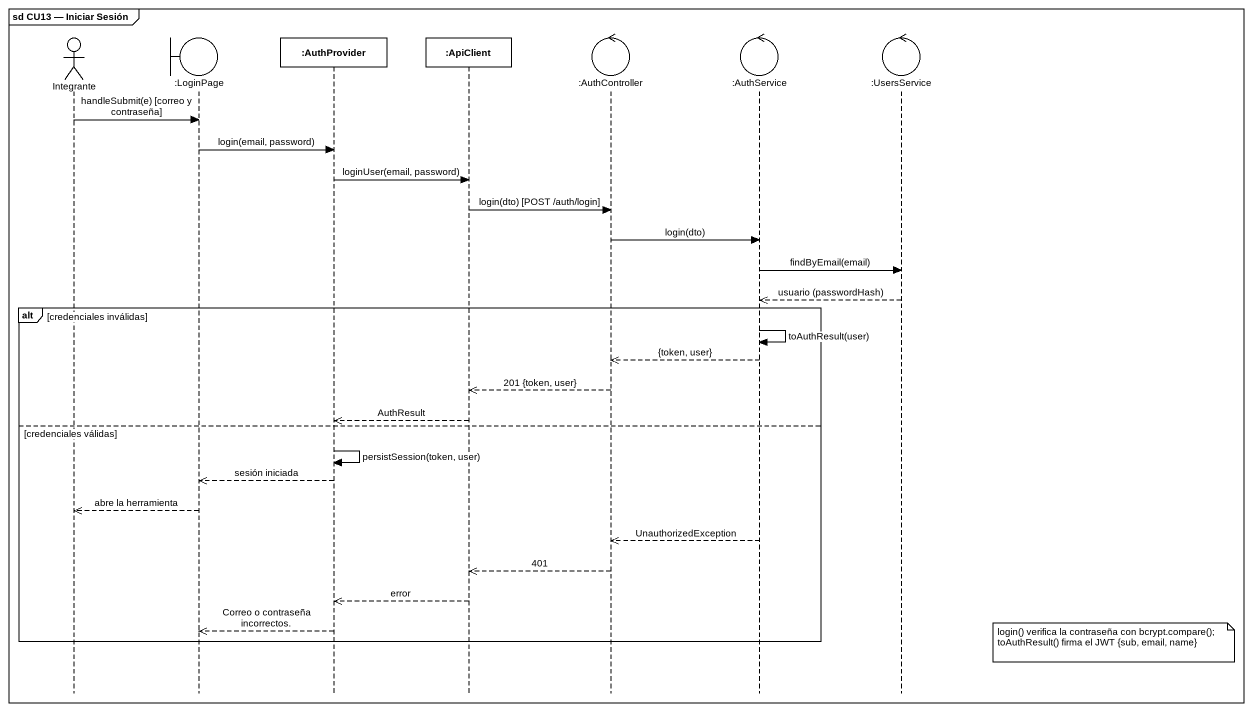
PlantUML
@startuml
mainframe sd CU13 — Iniciar Sesión
hide footbox
actor Integrante
boundary ":LoginPage" as LoginPage
participant ":AuthProvider" as AuthProvider
participant ":ApiClient" as ApiClient
control ":AuthController" as AuthController
control ":AuthService" as AuthService
control ":UsersService" as UsersService

Integrante -> LoginPage : handleSubmit(e) [correo y contraseña]
LoginPage -> AuthProvider : login(email, password)
AuthProvider -> ApiClient : loginUser(email, password)
ApiClient -> AuthController : login(dto) [POST /auth/login]
AuthController -> AuthService : login(dto)
AuthService -> UsersService : findByEmail(email)
UsersService -->> AuthService : usuario (passwordHash)
alt credenciales inválidas
  AuthService -> AuthService : toAuthResult(user)
  AuthService -->> AuthController : {token, user}
  AuthController -->> ApiClient : 201 {token, user}
  ApiClient -->> AuthProvider : AuthResult
else credenciales válidas
  AuthProvider -> AuthProvider : persistSession(token, user)
  AuthProvider -->> LoginPage : sesión iniciada
  LoginPage -->> Integrante : abre la herramienta
  AuthService -->> AuthController : UnauthorizedException
  AuthController -->> ApiClient : 401
  ApiClient -->> AuthProvider : error
  AuthProvider -->> LoginPage : Correo o contraseña incorrectos.
end
note right of UsersService
  login() verifica la contraseña con bcrypt.compare();
  toAuthResult() firma el JWT {sub, email, name}
end note
@enduml
